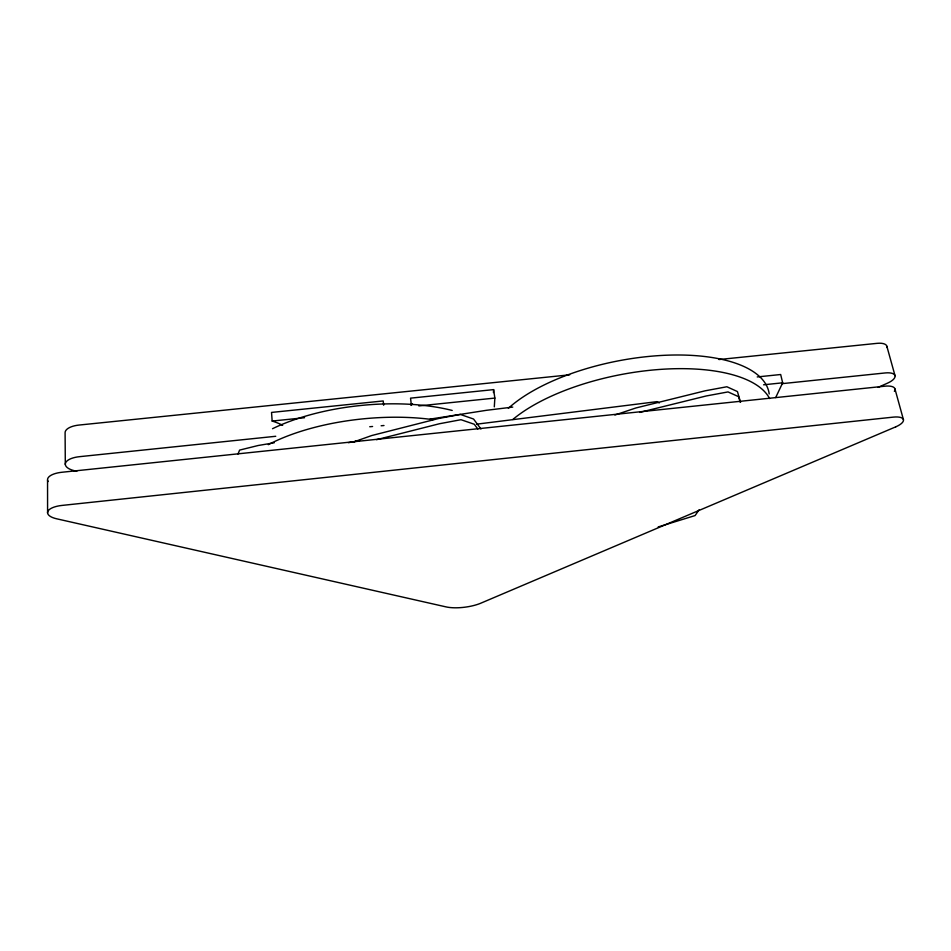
<?xml version="1.0" encoding="UTF-8"?>
<svg xmlns="http://www.w3.org/2000/svg" width="951" height="951" viewBox="0 0 951 951"><rect width="100%" height="100%" fill="white"/><g stroke="black" fill="none" stroke-linecap="round" stroke-linejoin="round"><path stroke-width="1.43" d="M493.438 392.561L493.617 389.613L410.547 398.148L411.379 405.257M494.306 406.85L494.853 398.077L493.617 389.613M238 454.031L239.616 450.096L258.161 445.508L274.197 442.786M775.683 397.577L782.661 382.813L780.676 374.516L757.234 376.941M699.128 509.772L695.086 515.561L658.199 526.949M878.165 387.33L887.663 383.087A14.277 5.623 -15.3 0 0 895.022 375.704A14.277 5.623 -15.3 0 0 885.191 372.947L781.888 383.681M353.772 441.93L371.71 435.546L438.732 418.476L460.296 414.422L473.562 419.034L480.933 428.96M614.881 415.028L635.91 407.967L705.167 390.802L726.873 386.76L737.441 391.562L740.556 402.344M376.548 439.695L439.398 423.754L460.997 419.7L474.287 424.265L477.83 429.02M639.726 412.401L706.272 395.961L728.026 391.919L738.594 396.686L740.14 402.035M348.351 442.714L359.656 440.563M430.078 419.118L486.448 410.309L512.767 407.087M476.558 424.182L656.975 401.643L659.316 402.939M383.657 405.233L383.194 400.953L271.534 412.425L272.164 421.055L304.582 417.715M418.856 405.922L494.853 398.077M763.57 384.798L782.661 382.813M275.742 436.283L79.468 456.682A18.556 7.656 -0.2 0 0 65.548 462.935A18.556 7.656 -0.2 0 0 73.94 470.614L76.805 471.351M569.708 374.825L79.111 425.049A18.378 7.929 0.2 0 0 65.096 433.026L65.31 464.468M718.956 359.537L877.072 343.347A14.146 5.837 -15.7 0 1 886.867 347.484M369.737 426.737L372.59 426.488M381.137 425.763L383.99 425.513M886.867 346.295L895.034 375.728M894.962 388.935L903.45 419.7M47.55 480.089L47.586 513.017M894.368 391.325A14.562 5.623 -15.1 0 0 884.917 386.177L61.863 472.267A19.02 7.632 -0.2 0 0 48.097 481.551M412.437 403.723A15.882 7.275 -6.2 0 1 411.094 405.423M272.164 421.055A56.917 24.714 -2.9 0 1 282.661 425.37M508.345 408.324A141.925 59.533 -10.9 0 1 661.86 355.436A141.925 59.533 -10.9 0 1 769.204 393.964M512.803 419.498A142.507 58.558 -10.8 0 1 656.951 369.654A142.507 58.558 -10.8 0 1 769.632 398.588M272.521 428.711A137.11 57.298 -5.7 0 1 452.212 410.452M268.289 444.664A137.657 56.359 -5.7 0 1 433.002 419.653M895.771 426.833L481.646 602.839A25.023 8.06 -7.4 0 1 445.995 606.881L56.691 518.806A19.222 7.335 -0.6 0 1 47.788 511.543A19.222 7.335 -0.6 0 1 62.041 505.421L893.358 417.12A14.705 5.397 -14.7 0 1 903.438 419.676A14.705 5.397 -14.7 0 1 895.771 426.833"/></g></svg>
